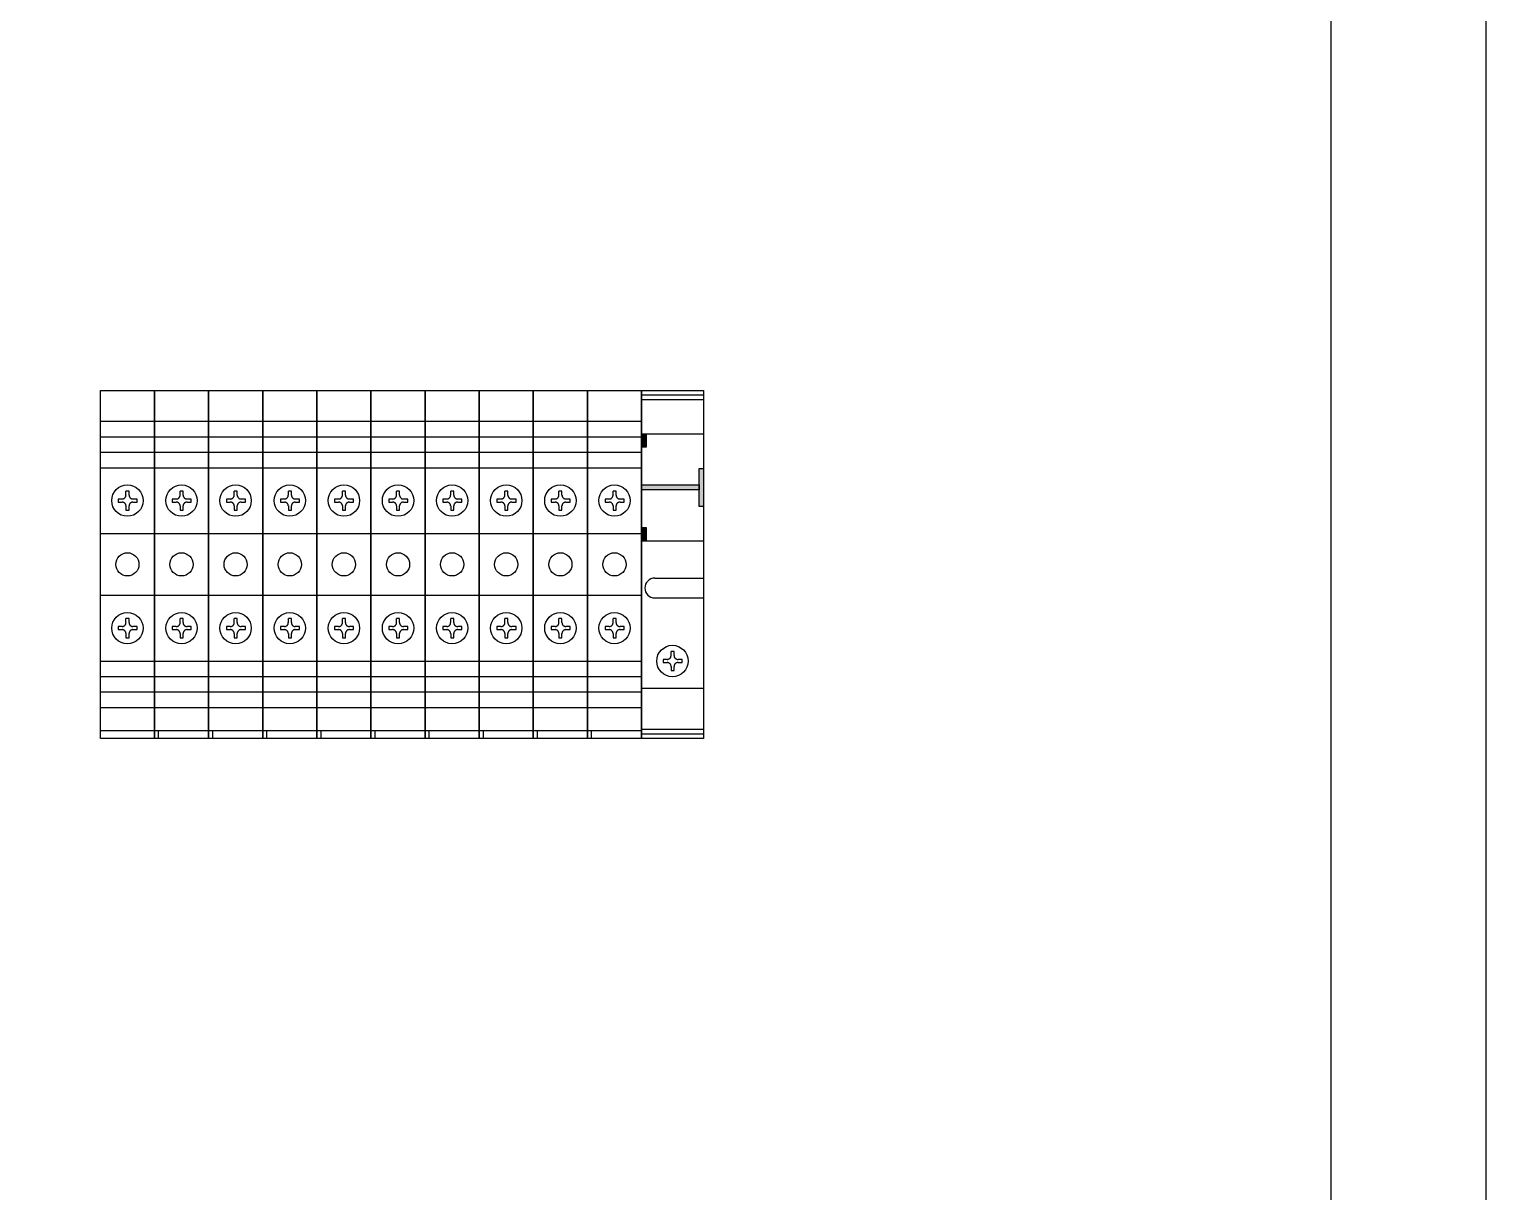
# Model space of a CAD drawing. Extents: x 389881 to 390781, y 349046 to 351246.
# Drawn here: x 390592.5 to 390780.9, y 349346.9 to 349497.3 of the extents above; entities that cross this region are included whole.
import ezdxf

# ---------------------------------------------------------------- set-up
doc = ezdxf.new("R2010")
doc.units = 0
doc.header["$MEASUREMENT"] = 0
doc.linetypes.add('ACAD_ISO02W100', pattern=[15, 12, -3])
doc.linetypes.add('DASHED', pattern=[0.75, 0.5, -0.25])
for name, color, linetype in [('Layer1', 7, 'Continuous'), ('布置图', 30, 'Continuous'), ('文字', 3, 'Continuous')]:
    doc.layers.add(name, color=color, linetype=linetype)

msp = doc.modelspace()

# ---------------------------------------------------------------- hatches: boundary and pattern name
for points in [[(390671.71, 349443.23), (390672.32, 349443.23), (390672.32, 349444.98), (390671.71, 349444.98)], [(390679.17, 349435.58), (390679.71, 349435.58), (390679.71, 349440.49), (390679.17, 349440.49)], [(390679.17, 349437.71), (390679.17, 349438.37), (390671.71, 349438.37), (390671.71, 349437.71)], [(390672.32, 349432.84), (390671.71, 349432.84), (390671.71, 349431.09), (390672.32, 349431.09)]]:
    msp.add_hatch(color=7).paths.add_polyline_path(points)

# ---------------------------------------------------------------- linework, layer by layer
at = {"color": 0}
for p, q in [((390671.71, 349450), (390679.71, 349450)), ((390671.71, 349449.41), (390679.71, 349449.41)), ((390673.42, 349426.3), (390679.71, 349426.3)), ((390673.42, 349423.73), (390679.71, 349423.73)), ((390671.71, 349412.07), (390679.71, 349412.07)), ((390671.71, 349406.77), (390679.71, 349406.77)), ((390671.71, 349406.18), (390679.71, 349406.18))]:
    msp.add_line(p, q, dxfattribs=at)
at = {"color": 1}
for p, q in [((390601.7, 349446.58), (390608.7, 349446.58)), ((390636.71, 349446.58), (390643.71, 349446.58)), ((390601.7, 349444.58), (390608.7, 349444.58)), ((390636.71, 349444.58), (390643.71, 349444.58)), ((390601.7, 349442.58), (390608.7, 349442.58)), ((390636.71, 349442.58), (390643.71, 349442.58)), ((390601.7, 349440.58), (390608.7, 349440.58)), ((390636.71, 349440.58), (390643.71, 349440.58)), ((390601.7, 349432.08), (390608.7, 349432.08)), ((390636.71, 349432.08), (390643.71, 349432.08)), ((390601.7, 349424.08), (390608.7, 349424.08)), ((390636.71, 349424.08), (390643.71, 349424.08)), ((390601.7, 349415.58), (390608.7, 349415.58)), ((390636.71, 349415.58), (390643.71, 349415.58)), ((390601.7, 349413.58), (390608.7, 349413.58)), ((390636.71, 349413.58), (390643.71, 349413.58)), ((390601.7, 349411.58), (390608.7, 349411.58)), ((390636.71, 349411.58), (390643.71, 349411.58)), ((390601.7, 349409.58), (390608.7, 349409.58)), ((390636.71, 349409.58), (390643.71, 349409.58)), ((390601.7, 349406.58), (390608.7, 349406.58)), ((390636.71, 349406.58), (390643.71, 349406.58)), ((390637.21, 349406.58), (390637.21, 349405.58))]:
    msp.add_line(p, q, dxfattribs=at)
at = {"color": 7}
for p, q in [((390608.7, 349446.58), (390615.7, 349446.58)), ((390622.7, 349446.58), (390629.71, 349446.58)), ((390643.71, 349446.58), (390650.71, 349446.58)), ((390657.71, 349446.58), (390664.71, 349446.58)), ((390608.7, 349444.58), (390615.7, 349444.58)), ((390622.7, 349444.58), (390629.71, 349444.58)), ((390643.71, 349444.58), (390650.71, 349444.58)), ((390657.71, 349444.58), (390664.71, 349444.58)), ((390608.7, 349442.58), (390615.7, 349442.58)), ((390622.7, 349442.58), (390629.71, 349442.58)), ((390643.71, 349442.58), (390650.71, 349442.58)), ((390657.71, 349442.58), (390664.71, 349442.58)), ((390608.7, 349440.58), (390615.7, 349440.58)), ((390622.7, 349440.58), (390629.71, 349440.58)), ((390643.71, 349440.58), (390650.71, 349440.58)), ((390657.71, 349440.58), (390664.71, 349440.58)), ((390608.7, 349432.08), (390615.7, 349432.08)), ((390622.7, 349432.08), (390629.71, 349432.08)), ((390643.71, 349432.08), (390650.71, 349432.08)), ((390657.71, 349432.08), (390664.71, 349432.08)), ((390608.7, 349424.08), (390615.7, 349424.08)), ((390622.7, 349424.08), (390629.71, 349424.08)), ((390643.71, 349424.08), (390650.71, 349424.08)), ((390657.71, 349424.08), (390664.71, 349424.08)), ((390608.7, 349415.58), (390615.7, 349415.58)), ((390622.7, 349415.58), (390629.71, 349415.58)), ((390643.71, 349415.58), (390650.71, 349415.58)), ((390657.71, 349415.58), (390664.71, 349415.58)), ((390608.7, 349413.58), (390615.7, 349413.58)), ((390622.7, 349413.58), (390629.71, 349413.58)), ((390643.71, 349413.58), (390650.71, 349413.58)), ((390657.71, 349413.58), (390664.71, 349413.58)), ((390608.7, 349411.58), (390615.7, 349411.58)), ((390622.7, 349411.58), (390629.71, 349411.58)), ((390643.71, 349411.58), (390650.71, 349411.58)), ((390657.71, 349411.58), (390664.71, 349411.58)), ((390608.7, 349409.58), (390615.7, 349409.58)), ((390622.7, 349409.58), (390629.71, 349409.58)), ((390643.71, 349409.58), (390650.71, 349409.58)), ((390657.71, 349409.58), (390664.71, 349409.58)), ((390608.7, 349406.58), (390615.7, 349406.58)), ((390609.2, 349406.58), (390609.2, 349405.58)), ((390622.7, 349406.58), (390629.71, 349406.58)), ((390623.2, 349406.58), (390623.2, 349405.58)), ((390643.71, 349406.58), (390650.71, 349406.58)), ((390644.21, 349406.58), (390644.21, 349405.58)), ((390657.71, 349406.58), (390664.71, 349406.58)), ((390658.21, 349406.58), (390658.21, 349405.58))]:
    msp.add_line(p, q, dxfattribs=at)
at = {"color": 4}
for p, q in [((390615.7, 349446.58), (390622.7, 349446.58)), ((390650.71, 349446.58), (390657.71, 349446.58)), ((390615.7, 349444.58), (390622.7, 349444.58)), ((390650.71, 349444.58), (390657.71, 349444.58)), ((390615.7, 349442.58), (390622.7, 349442.58)), ((390650.71, 349442.58), (390657.71, 349442.58)), ((390615.7, 349440.58), (390622.7, 349440.58)), ((390650.71, 349440.58), (390657.71, 349440.58)), ((390615.7, 349432.08), (390622.7, 349432.08)), ((390650.71, 349432.08), (390657.71, 349432.08)), ((390615.7, 349424.08), (390622.7, 349424.08)), ((390650.71, 349424.08), (390657.71, 349424.08)), ((390615.7, 349415.58), (390622.7, 349415.58)), ((390650.71, 349415.58), (390657.71, 349415.58)), ((390615.7, 349413.58), (390622.7, 349413.58)), ((390650.71, 349413.58), (390657.71, 349413.58)), ((390615.7, 349411.58), (390622.7, 349411.58)), ((390650.71, 349411.58), (390657.71, 349411.58)), ((390615.7, 349409.58), (390622.7, 349409.58)), ((390650.71, 349409.58), (390657.71, 349409.58)), ((390615.7, 349406.58), (390622.7, 349406.58)), ((390616.2, 349406.58), (390616.2, 349405.58)), ((390650.71, 349406.58), (390657.71, 349406.58)), ((390651.21, 349406.58), (390651.21, 349405.58))]:
    msp.add_line(p, q, dxfattribs=at)
at = {"color": 3}
for p, q in [((390629.71, 349446.58), (390636.71, 349446.58)), ((390664.71, 349446.58), (390671.71, 349446.58)), ((390629.71, 349444.58), (390636.71, 349444.58)), ((390664.71, 349444.58), (390671.71, 349444.58)), ((390629.71, 349442.58), (390636.71, 349442.58)), ((390664.71, 349442.58), (390671.71, 349442.58)), ((390629.71, 349440.58), (390636.71, 349440.58)), ((390664.71, 349440.58), (390671.71, 349440.58)), ((390629.71, 349432.08), (390636.71, 349432.08)), ((390664.71, 349432.08), (390671.71, 349432.08)), ((390629.71, 349424.08), (390636.71, 349424.08)), ((390664.71, 349424.08), (390671.71, 349424.08)), ((390629.71, 349415.58), (390636.71, 349415.58)), ((390664.71, 349415.58), (390671.71, 349415.58)), ((390629.71, 349413.58), (390636.71, 349413.58)), ((390664.71, 349413.58), (390671.71, 349413.58)), ((390629.71, 349411.58), (390636.71, 349411.58)), ((390664.71, 349411.58), (390671.71, 349411.58)), ((390629.71, 349409.58), (390636.71, 349409.58)), ((390664.71, 349409.58), (390671.71, 349409.58)), ((390629.71, 349406.58), (390636.71, 349406.58)), ((390630.21, 349406.58), (390630.21, 349405.58)), ((390664.71, 349406.58), (390671.71, 349406.58)), ((390665.21, 349406.58), (390665.21, 349405.58))]:
    msp.add_line(p, q, dxfattribs=at)
at = {"color": 2}
msp.add_lwpolyline([(390760.94, 351246.23), (390780.94, 351246.23), (390780.94, 349046.23), (390760.94, 349046.23)], close=True, dxfattribs=at)
at = {"color": 1}
for points in [[(390601.7, 349450.58), (390608.7, 349450.58), (390608.7, 349405.58), (390601.7, 349405.58)], [(390636.71, 349450.58), (390643.71, 349450.58), (390643.71, 349405.58), (390636.71, 349405.58)]]:
    msp.add_lwpolyline(points, close=True, dxfattribs=at)
at = {"color": 7}
for points in [[(390608.7, 349450.58), (390615.7, 349450.58), (390615.7, 349405.58), (390608.7, 349405.58)], [(390622.7, 349450.58), (390629.71, 349450.58), (390629.71, 349405.58), (390622.7, 349405.58)], [(390643.71, 349450.58), (390650.71, 349450.58), (390650.71, 349405.58), (390643.71, 349405.58)], [(390657.71, 349450.58), (390664.71, 349450.58), (390664.71, 349405.58), (390657.71, 349405.58)]]:
    msp.add_lwpolyline(points, close=True, dxfattribs=at)
at = {"color": 4}
for points in [[(390615.7, 349450.58), (390622.7, 349450.58), (390622.7, 349405.58), (390615.7, 349405.58)], [(390650.71, 349450.58), (390657.71, 349450.58), (390657.71, 349405.58), (390650.71, 349405.58)]]:
    msp.add_lwpolyline(points, close=True, dxfattribs=at)
at = {"color": 3}
for points in [[(390629.71, 349450.58), (390636.71, 349450.58), (390636.71, 349405.58), (390629.71, 349405.58)], [(390664.71, 349450.58), (390671.71, 349450.58), (390671.71, 349405.58), (390664.71, 349405.58)]]:
    msp.add_lwpolyline(points, close=True, dxfattribs=at)
at = {"color": 0}
for points in [[(390671.71, 349450.58), (390679.71, 349450.58), (390679.71, 349405.58), (390671.71, 349405.58)], [(390671.71, 349444.98), (390679.71, 349444.98), (390679.71, 349431.09), (390671.71, 349431.09)], [(390671.71, 349444.98), (390672.32, 349444.98), (390672.32, 349443.23), (390671.71, 349443.23)], [(390679.17, 349440.49), (390679.71, 349440.49), (390679.71, 349435.58), (390679.17, 349435.58)], [(390671.71, 349438.37), (390679.17, 349438.37), (390679.17, 349437.71), (390671.71, 349437.71)], [(390671.71, 349432.84), (390672.32, 349432.84), (390672.32, 349431.09), (390671.71, 349431.09)]]:
    msp.add_lwpolyline(points, close=True, dxfattribs=at)
at = {"color": 1}
for centre in [(390605.2, 349428.08), (390640.21, 349428.08)]:
    msp.add_circle(centre, 1.5, dxfattribs=at)
at = {"color": 7}
for centre in [(390612.2, 349428.08), (390626.21, 349428.08), (390647.21, 349428.08), (390661.21, 349428.08)]:
    msp.add_circle(centre, 1.5, dxfattribs=at)
at = {"color": 4}
for centre in [(390619.2, 349428.08), (390654.21, 349428.08)]:
    msp.add_circle(centre, 1.5, dxfattribs=at)
at = {"color": 3}
for centre in [(390633.21, 349428.08), (390668.21, 349428.08)]:
    msp.add_circle(centre, 1.5, dxfattribs=at)
at = {"color": 0}
msp.add_arc((390673.42, 349425.02), 1.28, 90, 270, dxfattribs=at)
at = {"layer": 'Layer1', "color": 1, "lineweight": -3, "ltscale": 50}
for centre in [(390605.2, 349436.33), (390640.21, 349436.33), (390605.2, 349419.83), (390640.21, 349419.83)]:
    msp.add_circle(centre, 2.03, dxfattribs=at)
at = {"layer": 'Layer1', "color": 7, "lineweight": -3, "ltscale": 50}
for centre in [(390612.2, 349436.33), (390626.21, 349436.33), (390647.21, 349436.33), (390661.21, 349436.33), (390612.2, 349419.83), (390626.21, 349419.83), (390647.21, 349419.83), (390661.21, 349419.83), (390675.71, 349415.58)]:
    msp.add_circle(centre, 2.03, dxfattribs=at)
at = {"layer": 'Layer1', "color": 4, "lineweight": -3, "ltscale": 50}
for centre in [(390619.2, 349436.33), (390654.21, 349436.33), (390619.2, 349419.83), (390654.21, 349419.83)]:
    msp.add_circle(centre, 2.03, dxfattribs=at)
at = {"layer": 'Layer1', "color": 3, "lineweight": -3, "ltscale": 50}
for centre in [(390633.21, 349436.33), (390668.21, 349436.33), (390633.21, 349419.83), (390668.21, 349419.83)]:
    msp.add_circle(centre, 2.03, dxfattribs=at)
at = {"layer": '布置图', "linetype": 'DASHED'}
msp.add_lwpolyline([(389880.94, 351246.23), (390780.94, 351246.23), (390780.94, 349046.23), (389880.94, 349046.23)], close=True, dxfattribs=at)
at = {"layer": '文字', "color": 1, "linetype": 'ACAD_ISO02W100'}
for p, q in [((390605.41, 349437.56), (390605.01, 349437.56)), ((390605.01, 349437.04), (390605.01, 349437.56)), ((390605.41, 349437.04), (390605.41, 349437.56)), ((390640.42, 349437.56), (390640.02, 349437.56)), ((390640.02, 349437.04), (390640.02, 349437.56)), ((390640.42, 349437.04), (390640.42, 349437.56)), ((390604.51, 349436.53), (390604, 349436.53)), ((390604, 349436.53), (390604, 349436.14)), ((390604, 349436.14), (390604.51, 349436.14)), ((390605.01, 349435.63), (390605.01, 349435.09)), ((390605.01, 349435.09), (390605.41, 349435.09)), ((390605.41, 349435.09), (390605.41, 349435.63)), ((390606.47, 349436.53), (390605.92, 349436.53)), ((390605.92, 349436.14), (390606.47, 349436.14)), ((390606.47, 349436.14), (390606.47, 349436.53)), ((390639.51, 349436.53), (390639, 349436.53)), ((390639, 349436.53), (390639, 349436.14)), ((390639, 349436.14), (390639.51, 349436.14)), ((390640.02, 349435.63), (390640.02, 349435.09)), ((390640.02, 349435.09), (390640.42, 349435.09)), ((390640.42, 349435.09), (390640.42, 349435.63)), ((390641.48, 349436.53), (390640.92, 349436.53)), ((390640.92, 349436.14), (390641.48, 349436.14)), ((390641.48, 349436.14), (390641.48, 349436.53)), ((390604.51, 349420.03), (390604, 349420.03)), ((390604, 349420.03), (390604, 349419.64)), ((390605.41, 349421.06), (390605.01, 349421.06)), ((390605.01, 349420.54), (390605.01, 349421.06)), ((390605.41, 349420.54), (390605.41, 349421.06)), ((390606.47, 349420.03), (390605.92, 349420.03)), ((390606.47, 349419.64), (390606.47, 349420.03)), ((390639.51, 349420.03), (390639, 349420.03)), ((390639, 349420.03), (390639, 349419.64)), ((390640.42, 349421.06), (390640.02, 349421.06)), ((390640.02, 349420.54), (390640.02, 349421.06)), ((390640.42, 349420.54), (390640.42, 349421.06)), ((390641.48, 349420.03), (390640.92, 349420.03)), ((390641.48, 349419.64), (390641.48, 349420.03)), ((390604, 349419.64), (390604.51, 349419.64)), ((390605.01, 349419.13), (390605.01, 349418.59)), ((390605.01, 349418.59), (390605.41, 349418.59)), ((390605.41, 349418.59), (390605.41, 349419.13)), ((390605.92, 349419.64), (390606.47, 349419.64)), ((390639, 349419.64), (390639.51, 349419.64)), ((390640.02, 349419.13), (390640.02, 349418.59)), ((390640.02, 349418.59), (390640.42, 349418.59)), ((390640.42, 349418.59), (390640.42, 349419.13)), ((390640.92, 349419.64), (390641.48, 349419.64))]:
    msp.add_line(p, q, dxfattribs=at)
at = {"layer": '文字', "color": 7, "linetype": 'ACAD_ISO02W100'}
for p, q in [((390612.41, 349437.56), (390612.02, 349437.56)), ((390612.02, 349437.04), (390612.02, 349437.56)), ((390612.41, 349437.04), (390612.41, 349437.56)), ((390626.41, 349437.56), (390626.02, 349437.56)), ((390626.02, 349437.04), (390626.02, 349437.56)), ((390626.41, 349437.04), (390626.41, 349437.56)), ((390647.42, 349437.56), (390647.02, 349437.56)), ((390647.02, 349437.04), (390647.02, 349437.56)), ((390647.42, 349437.04), (390647.42, 349437.56)), ((390661.42, 349437.56), (390661.03, 349437.56)), ((390661.03, 349437.04), (390661.03, 349437.56)), ((390661.42, 349437.04), (390661.42, 349437.56)), ((390611.51, 349436.53), (390611, 349436.53)), ((390611, 349436.53), (390611, 349436.14)), ((390611, 349436.14), (390611.51, 349436.14)), ((390612.02, 349435.63), (390612.02, 349435.09)), ((390612.02, 349435.09), (390612.41, 349435.09)), ((390612.41, 349435.09), (390612.41, 349435.63)), ((390613.47, 349436.53), (390612.92, 349436.53)), ((390612.92, 349436.14), (390613.47, 349436.14)), ((390613.47, 349436.14), (390613.47, 349436.53)), ((390625.51, 349436.53), (390625, 349436.53)), ((390625, 349436.53), (390625, 349436.14)), ((390625, 349436.14), (390625.51, 349436.14)), ((390626.02, 349435.63), (390626.02, 349435.09)), ((390626.02, 349435.09), (390626.41, 349435.09)), ((390626.41, 349435.09), (390626.41, 349435.63)), ((390627.47, 349436.53), (390626.92, 349436.53)), ((390626.92, 349436.14), (390627.47, 349436.14)), ((390627.47, 349436.14), (390627.47, 349436.53)), ((390646.51, 349436.53), (390646, 349436.53)), ((390646, 349436.53), (390646, 349436.14)), ((390646, 349436.14), (390646.51, 349436.14)), ((390647.02, 349435.63), (390647.02, 349435.09)), ((390647.02, 349435.09), (390647.42, 349435.09)), ((390647.42, 349435.09), (390647.42, 349435.63)), ((390648.48, 349436.53), (390647.93, 349436.53)), ((390647.93, 349436.14), (390648.48, 349436.14)), ((390648.48, 349436.14), (390648.48, 349436.53)), ((390660.52, 349436.53), (390660.01, 349436.53)), ((390660.01, 349436.53), (390660.01, 349436.14)), ((390660.01, 349436.14), (390660.52, 349436.14)), ((390661.03, 349435.63), (390661.03, 349435.09)), ((390661.03, 349435.09), (390661.42, 349435.09)), ((390661.42, 349435.09), (390661.42, 349435.63)), ((390662.48, 349436.53), (390661.93, 349436.53)), ((390661.93, 349436.14), (390662.48, 349436.14)), ((390662.48, 349436.14), (390662.48, 349436.53)), ((390611.51, 349420.03), (390611, 349420.03)), ((390611, 349420.03), (390611, 349419.64)), ((390612.41, 349421.06), (390612.02, 349421.06)), ((390612.02, 349420.54), (390612.02, 349421.06)), ((390612.41, 349420.54), (390612.41, 349421.06)), ((390613.47, 349420.03), (390612.92, 349420.03)), ((390613.47, 349419.64), (390613.47, 349420.03)), ((390625.51, 349420.03), (390625, 349420.03)), ((390625, 349420.03), (390625, 349419.64)), ((390626.41, 349421.06), (390626.02, 349421.06)), ((390626.02, 349420.54), (390626.02, 349421.06)), ((390626.41, 349420.54), (390626.41, 349421.06)), ((390627.47, 349420.03), (390626.92, 349420.03)), ((390627.47, 349419.64), (390627.47, 349420.03)), ((390646.51, 349420.03), (390646, 349420.03)), ((390646, 349420.03), (390646, 349419.64)), ((390647.42, 349421.06), (390647.02, 349421.06)), ((390647.02, 349420.54), (390647.02, 349421.06)), ((390647.42, 349420.54), (390647.42, 349421.06)), ((390648.48, 349420.03), (390647.93, 349420.03)), ((390648.48, 349419.64), (390648.48, 349420.03)), ((390660.52, 349420.03), (390660.01, 349420.03)), ((390660.01, 349420.03), (390660.01, 349419.64)), ((390661.42, 349421.06), (390661.03, 349421.06)), ((390661.03, 349420.54), (390661.03, 349421.06)), ((390661.42, 349420.54), (390661.42, 349421.06)), ((390662.48, 349420.03), (390661.93, 349420.03)), ((390662.48, 349419.64), (390662.48, 349420.03)), ((390611, 349419.64), (390611.51, 349419.64)), ((390612.02, 349419.13), (390612.02, 349418.59)), ((390612.02, 349418.59), (390612.41, 349418.59)), ((390612.41, 349418.59), (390612.41, 349419.13)), ((390612.92, 349419.64), (390613.47, 349419.64)), ((390625, 349419.64), (390625.51, 349419.64)), ((390626.02, 349419.13), (390626.02, 349418.59)), ((390626.02, 349418.59), (390626.41, 349418.59)), ((390626.41, 349418.59), (390626.41, 349419.13)), ((390626.92, 349419.64), (390627.47, 349419.64)), ((390646, 349419.64), (390646.51, 349419.64)), ((390647.02, 349419.13), (390647.02, 349418.59)), ((390647.02, 349418.59), (390647.42, 349418.59)), ((390647.42, 349418.59), (390647.42, 349419.13)), ((390647.93, 349419.64), (390648.48, 349419.64)), ((390660.01, 349419.64), (390660.52, 349419.64)), ((390661.03, 349419.13), (390661.03, 349418.59)), ((390661.03, 349418.59), (390661.42, 349418.59)), ((390661.42, 349418.59), (390661.42, 349419.13)), ((390661.93, 349419.64), (390662.48, 349419.64)), ((390675.92, 349416.81), (390675.53, 349416.81)), ((390675.53, 349416.29), (390675.53, 349416.81)), ((390675.92, 349416.29), (390675.92, 349416.81)), ((390675.02, 349415.78), (390674.51, 349415.78)), ((390674.51, 349415.78), (390674.51, 349415.39)), ((390674.51, 349415.39), (390675.02, 349415.39)), ((390675.53, 349414.88), (390675.53, 349414.34)), ((390675.92, 349414.34), (390675.92, 349414.88)), ((390676.98, 349415.78), (390676.43, 349415.78)), ((390676.43, 349415.39), (390676.98, 349415.39)), ((390676.98, 349415.39), (390676.98, 349415.78)), ((390675.53, 349414.34), (390675.92, 349414.34))]:
    msp.add_line(p, q, dxfattribs=at)
at = {"layer": '文字', "color": 4, "linetype": 'ACAD_ISO02W100'}
for p, q in [((390619.41, 349437.56), (390619.02, 349437.56)), ((390619.02, 349437.04), (390619.02, 349437.56)), ((390619.41, 349437.04), (390619.41, 349437.56)), ((390654.42, 349437.56), (390654.02, 349437.56)), ((390654.02, 349437.04), (390654.02, 349437.56)), ((390654.42, 349437.04), (390654.42, 349437.56)), ((390618.51, 349436.53), (390618, 349436.53)), ((390618, 349436.53), (390618, 349436.14)), ((390618, 349436.14), (390618.51, 349436.14)), ((390619.02, 349435.63), (390619.02, 349435.09)), ((390619.02, 349435.09), (390619.41, 349435.09)), ((390619.41, 349435.09), (390619.41, 349435.63)), ((390620.47, 349436.53), (390619.92, 349436.53)), ((390619.92, 349436.14), (390620.47, 349436.14)), ((390620.47, 349436.14), (390620.47, 349436.53)), ((390653.52, 349436.53), (390653.01, 349436.53)), ((390653.01, 349436.53), (390653.01, 349436.14)), ((390653.01, 349436.14), (390653.52, 349436.14)), ((390654.02, 349435.63), (390654.02, 349435.09)), ((390654.02, 349435.09), (390654.42, 349435.09)), ((390654.42, 349435.09), (390654.42, 349435.63)), ((390655.48, 349436.53), (390654.93, 349436.53)), ((390654.93, 349436.14), (390655.48, 349436.14)), ((390655.48, 349436.14), (390655.48, 349436.53)), ((390618.51, 349420.03), (390618, 349420.03)), ((390618, 349420.03), (390618, 349419.64)), ((390619.41, 349421.06), (390619.02, 349421.06)), ((390619.02, 349420.54), (390619.02, 349421.06)), ((390619.41, 349420.54), (390619.41, 349421.06)), ((390620.47, 349420.03), (390619.92, 349420.03)), ((390620.47, 349419.64), (390620.47, 349420.03)), ((390653.52, 349420.03), (390653.01, 349420.03)), ((390653.01, 349420.03), (390653.01, 349419.64)), ((390654.42, 349421.06), (390654.02, 349421.06)), ((390654.02, 349420.54), (390654.02, 349421.06)), ((390654.42, 349420.54), (390654.42, 349421.06)), ((390655.48, 349420.03), (390654.93, 349420.03)), ((390655.48, 349419.64), (390655.48, 349420.03)), ((390618, 349419.64), (390618.51, 349419.64)), ((390619.02, 349419.13), (390619.02, 349418.59)), ((390619.02, 349418.59), (390619.41, 349418.59)), ((390619.41, 349418.59), (390619.41, 349419.13)), ((390619.92, 349419.64), (390620.47, 349419.64)), ((390653.01, 349419.64), (390653.52, 349419.64)), ((390654.02, 349419.13), (390654.02, 349418.59)), ((390654.02, 349418.59), (390654.42, 349418.59)), ((390654.42, 349418.59), (390654.42, 349419.13)), ((390654.93, 349419.64), (390655.48, 349419.64))]:
    msp.add_line(p, q, dxfattribs=at)
at = {"layer": '文字', "color": 3, "linetype": 'ACAD_ISO02W100'}
for p, q in [((390633.41, 349437.56), (390633.02, 349437.56)), ((390633.02, 349437.04), (390633.02, 349437.56)), ((390633.41, 349437.04), (390633.41, 349437.56)), ((390668.42, 349437.56), (390668.03, 349437.56)), ((390668.03, 349437.04), (390668.03, 349437.56)), ((390668.42, 349437.04), (390668.42, 349437.56)), ((390632.51, 349436.53), (390632, 349436.53)), ((390632, 349436.53), (390632, 349436.14)), ((390632, 349436.14), (390632.51, 349436.14)), ((390633.02, 349435.63), (390633.02, 349435.09)), ((390633.02, 349435.09), (390633.41, 349435.09)), ((390633.41, 349435.09), (390633.41, 349435.63)), ((390634.47, 349436.53), (390633.92, 349436.53)), ((390633.92, 349436.14), (390634.47, 349436.14)), ((390634.47, 349436.14), (390634.47, 349436.53)), ((390667.52, 349436.53), (390667.01, 349436.53)), ((390667.01, 349436.53), (390667.01, 349436.14)), ((390667.01, 349436.14), (390667.52, 349436.14)), ((390668.03, 349435.63), (390668.03, 349435.09)), ((390668.03, 349435.09), (390668.42, 349435.09)), ((390668.42, 349435.09), (390668.42, 349435.63)), ((390669.48, 349436.53), (390668.93, 349436.53)), ((390668.93, 349436.14), (390669.48, 349436.14)), ((390669.48, 349436.14), (390669.48, 349436.53)), ((390632.51, 349420.03), (390632, 349420.03)), ((390632, 349420.03), (390632, 349419.64)), ((390633.41, 349421.06), (390633.02, 349421.06)), ((390633.02, 349420.54), (390633.02, 349421.06)), ((390633.41, 349420.54), (390633.41, 349421.06)), ((390634.47, 349420.03), (390633.92, 349420.03)), ((390634.47, 349419.64), (390634.47, 349420.03)), ((390667.52, 349420.03), (390667.01, 349420.03)), ((390667.01, 349420.03), (390667.01, 349419.64)), ((390668.42, 349421.06), (390668.03, 349421.06)), ((390668.03, 349420.54), (390668.03, 349421.06)), ((390668.42, 349420.54), (390668.42, 349421.06)), ((390669.48, 349420.03), (390668.93, 349420.03)), ((390669.48, 349419.64), (390669.48, 349420.03)), ((390632, 349419.64), (390632.51, 349419.64)), ((390633.02, 349419.13), (390633.02, 349418.59)), ((390633.02, 349418.59), (390633.41, 349418.59)), ((390633.41, 349418.59), (390633.41, 349419.13)), ((390633.92, 349419.64), (390634.47, 349419.64)), ((390667.01, 349419.64), (390667.52, 349419.64)), ((390668.03, 349419.13), (390668.03, 349418.59)), ((390668.03, 349418.59), (390668.42, 349418.59)), ((390668.42, 349418.59), (390668.42, 349419.13)), ((390668.93, 349419.64), (390669.48, 349419.64))]:
    msp.add_line(p, q, dxfattribs=at)
at = {"layer": '文字', "color": 1, "linetype": 'ACAD_ISO02W100'}
for centre, start, end in [((390604.51, 349437.04), 270, 0), ((390605.92, 349437.04), 180, 270), ((390639.51, 349437.04), 270, 0), ((390640.92, 349437.04), 180, 270), ((390604.51, 349435.63), 0, 90), ((390605.92, 349435.63), 90, 180), ((390639.51, 349435.63), 0, 90), ((390640.92, 349435.63), 90, 180), ((390604.51, 349420.54), 270, 0), ((390605.92, 349420.54), 180, 270), ((390639.51, 349420.54), 270, 0), ((390640.92, 349420.54), 180, 270), ((390604.51, 349419.13), 0, 90), ((390605.92, 349419.13), 90, 180), ((390639.51, 349419.13), 0, 90), ((390640.92, 349419.13), 90, 180)]:
    msp.add_arc(centre, 0.509, start, end, dxfattribs=at)
at = {"layer": '文字', "color": 7, "linetype": 'ACAD_ISO02W100'}
for centre, start, end in [((390611.51, 349437.04), 270, 0), ((390612.92, 349437.04), 180, 270), ((390625.51, 349437.04), 270, 0), ((390626.92, 349437.04), 180, 270), ((390646.51, 349437.04), 270, 0), ((390647.93, 349437.04), 180, 270), ((390660.52, 349437.04), 270, 0), ((390661.93, 349437.04), 180, 270), ((390611.51, 349435.63), 0, 90), ((390612.92, 349435.63), 90, 180), ((390625.51, 349435.63), 0, 90), ((390626.92, 349435.63), 90, 180), ((390646.51, 349435.63), 0, 90), ((390647.93, 349435.63), 90, 180), ((390660.52, 349435.63), 0, 90), ((390661.93, 349435.63), 90, 180), ((390611.51, 349420.54), 270, 0), ((390612.92, 349420.54), 180, 270), ((390625.51, 349420.54), 270, 0), ((390626.92, 349420.54), 180, 270), ((390646.51, 349420.54), 270, 0), ((390647.93, 349420.54), 180, 270), ((390660.52, 349420.54), 270, 0), ((390661.93, 349420.54), 180, 270), ((390611.51, 349419.13), 0, 90), ((390612.92, 349419.13), 90, 180), ((390625.51, 349419.13), 0, 90), ((390626.92, 349419.13), 90, 180), ((390646.51, 349419.13), 0, 90), ((390647.93, 349419.13), 90, 180), ((390660.52, 349419.13), 0, 90), ((390661.93, 349419.13), 90, 180), ((390675.02, 349416.29), 270, 0), ((390676.43, 349416.29), 180, 270), ((390675.02, 349414.88), 0, 90), ((390676.43, 349414.88), 90, 180)]:
    msp.add_arc(centre, 0.509, start, end, dxfattribs=at)
at = {"layer": '文字', "color": 4, "linetype": 'ACAD_ISO02W100'}
for centre, start, end in [((390618.51, 349437.04), 270, 0), ((390619.92, 349437.04), 180, 270), ((390653.52, 349437.04), 270, 0), ((390654.93, 349437.04), 180, 270), ((390618.51, 349435.63), 0, 90), ((390619.92, 349435.63), 90, 180), ((390653.52, 349435.63), 0, 90), ((390654.93, 349435.63), 90, 180), ((390618.51, 349420.54), 270, 0), ((390619.92, 349420.54), 180, 270), ((390653.52, 349420.54), 270, 0), ((390654.93, 349420.54), 180, 270), ((390618.51, 349419.13), 0, 90), ((390619.92, 349419.13), 90, 180), ((390653.52, 349419.13), 0, 90), ((390654.93, 349419.13), 90, 180)]:
    msp.add_arc(centre, 0.509, start, end, dxfattribs=at)
at = {"layer": '文字', "color": 3, "linetype": 'ACAD_ISO02W100'}
for centre, start, end in [((390632.51, 349437.04), 270, 0), ((390633.92, 349437.04), 180, 270), ((390667.52, 349437.04), 270, 0), ((390668.93, 349437.04), 180, 270), ((390632.51, 349435.63), 0, 90), ((390633.92, 349435.63), 90, 180), ((390667.52, 349435.63), 0, 90), ((390668.93, 349435.63), 90, 180), ((390632.51, 349420.54), 270, 0), ((390633.92, 349420.54), 180, 270), ((390667.52, 349420.54), 270, 0), ((390668.93, 349420.54), 180, 270), ((390632.51, 349419.13), 0, 90), ((390633.92, 349419.13), 90, 180), ((390667.52, 349419.13), 0, 90), ((390668.93, 349419.13), 90, 180)]:
    msp.add_arc(centre, 0.509, start, end, dxfattribs=at)

doc.saveas('drawing.dxf')
